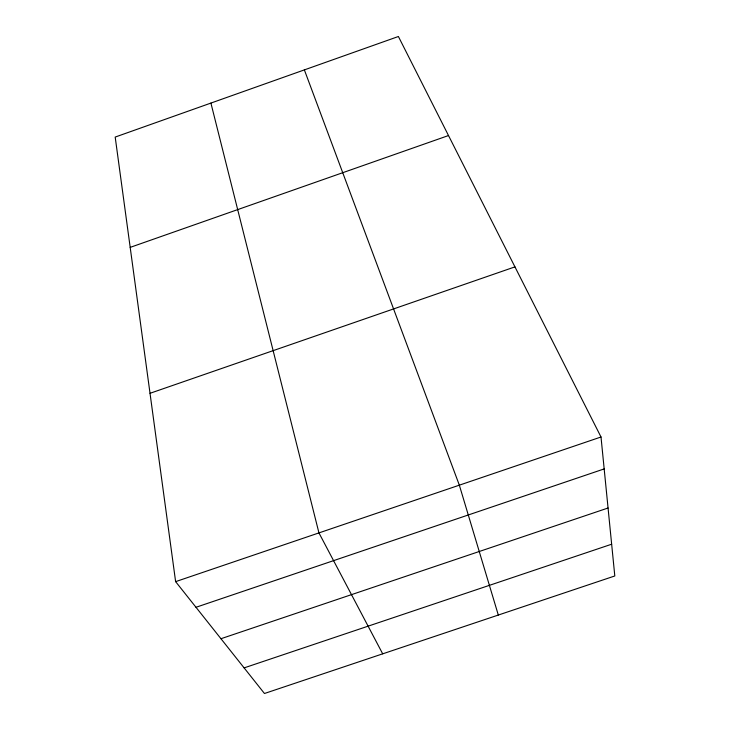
<?xml version="1.0" encoding="UTF-8"?>
<svg xmlns="http://www.w3.org/2000/svg" width="730" height="730" viewBox="0 0 730 730"><rect width="100%" height="100%" fill="white"/><g stroke="black" fill="none" stroke-linecap="round" stroke-linejoin="round"><path stroke-width="1.09" d="M130.186 247.379L448.503 135.543M150.024 393.297L514.951 266.879M175.62 581.637L601.009 436.996L398.398 36.5L115.194 137.067L175.62 581.637L264.461 693.5L614.806 575.97L601.009 436.996M195.987 607.287L604.175 468.916M220.953 638.723L608.053 508.007M244.121 667.886L611.649 544.215M382.693 653.834L318.946 532.9L210.906 103.076M304.364 69.888L459.343 485.167L498.316 615.052"/></g></svg>
